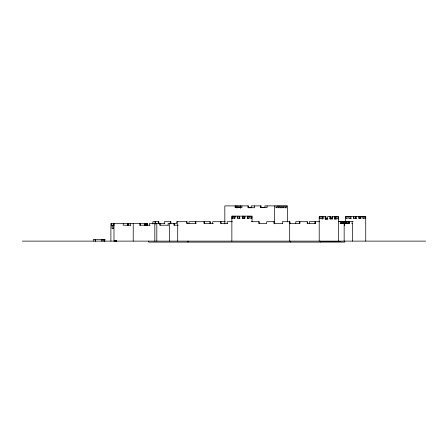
<?xml version="1.0" encoding="UTF-8"?>
<svg xmlns="http://www.w3.org/2000/svg" width="448" height="448" viewBox="0 0 448 448"><rect width="100%" height="100%" fill="white"/><g stroke="black" fill="none" stroke-linecap="round" stroke-linejoin="round"><path stroke-width="0.67" d="M260.915 207.396L264.902 207.396L264.902 205.895L287.605 205.895L287.605 221.782M248.405 207.693L251.798 207.693M236.342 207.766L237.731 207.766L237.731 205.895M275.946 207.726L277.334 207.726L277.334 205.895M278.18 207.726L279.569 207.726L279.569 205.895M280.498 207.766L281.887 207.766L281.887 205.895M282.682 207.726L284.071 207.726L284.071 205.895M285.001 207.782L286.39 207.782L286.39 205.895M231.857 218.271L232.893 218.271M240.072 218.271L237.255 218.271L237.255 216.143M247.094 218.271L249.379 218.271L249.379 216.143M250.802 218.271L251.81 218.271L251.81 216.143M347.178 218.394L345.996 218.394L345.996 216.44M351.221 218.394L348.79 218.394L348.79 216.44M356.552 218.394L353.416 218.344L353.416 216.44M365.736 218.378L365.495 216.44M319.228 218.501L319.906 218.501M319.206 218.551L320.376 218.551M334.365 218.624L335.35 218.624M327.835 218.854L325.125 218.854L325.125 216.619M337.484 218.814L338.649 218.814M329.935 218.904L332.629 218.904L332.629 216.619M334.286 219.01L336.672 219.01L336.672 216.619M325.242 219.117L327.942 219.117M338.38 221.631L340.402 221.631L340.402 223.429M225.316 221.704L212.716 221.704L212.716 223.412M232.445 221.704L227.209 221.704L227.209 223.446M251.272 221.704L259.258 221.704L259.258 223.586M319.614 221.704L315.493 221.704L315.493 223.429M338.414 221.704L353.119 221.704M344.07 223.373L344.686 223.373L344.686 225.204L344.333 225.204M164.78 223.462L149.503 223.446L149.503 225.204M196.095 223.446L186.698 223.446L186.698 221.704M213.293 223.429L203.963 223.412L203.963 221.704M227.629 223.446L220.64 223.446L220.64 221.704M282.744 223.462L273.907 223.462L273.907 221.704M340.105 223.429L343.398 223.429L343.398 221.525M343.644 223.429L344.058 223.429L344.058 221.525M289.391 223.496L299.858 223.552L299.858 221.704M348.83 223.479L346.08 223.479L346.08 221.704M351.854 223.479L352.402 223.479L352.402 241.119M114.29 225.204L111.434 225.204L111.434 223.412M130.754 225.204L123.222 225.204L123.222 223.412M139.798 225.204L150.013 225.204M168.353 225.204L159.751 225.204L159.751 223.446M178.282 225.204L173.914 225.204L173.914 223.429M113.226 228.497L112.034 228.497L112.034 225.204M93.744 239.355L105.022 239.355M22.4 241.119L425.6 241.119M320.656 241.433L340.844 241.433M365.736 241.119L365.736 216.44L355.97 216.44L355.97 218.344M364.588 216.44L364.588 218.394L362.947 218.394L362.947 216.44M363.065 216.44L363.065 218.394M361.038 216.44L361.038 218.378L358.641 218.378L358.641 216.44M360.343 216.44L360.343 218.411M360.046 216.44L360.046 218.378M359.481 216.44L359.481 218.411M356.042 216.44L356.042 218.344M355.314 218.394L355.314 216.44L345.548 216.44L345.565 223.462L349.546 223.462L349.546 221.704M355.242 216.44L355.242 218.394M353.825 216.44L353.825 218.344M352.139 221.704L352.15 223.479M350.941 216.44L350.941 218.394M350.045 216.44L350.045 218.394M348.953 221.704L348.953 223.462M348.415 221.704L348.415 223.479M347.721 221.704L347.721 223.412M347.099 216.44L347.099 218.394M346.5 221.704L346.5 223.412M346.321 221.704L346.321 223.479M345.974 221.704L345.974 223.462M344.775 241.119L344.775 242.105L148.68 242.105L148.68 241.119M344.154 241.119L344.154 221.525L342.199 221.525L342.199 223.429M341.992 221.704L341.992 223.429M341.606 221.704L341.606 223.395M341.219 221.704L341.219 223.429M338.666 241.119L338.666 216.619L335.283 216.619L335.283 219.01M337.971 216.619L337.971 218.814M334.958 218.624L334.958 216.619L331.962 216.619L331.962 218.904M334.852 216.619L334.852 219.01M332.063 216.619L332.063 218.938M330.282 218.938L330.282 216.619L327.594 216.619L327.594 218.854M330.154 216.619L330.154 218.904M330.042 216.619L330.042 218.938M325.909 219.117L325.909 216.619L322.918 216.619L322.918 218.764L321.121 218.764L321.121 216.619M325.808 216.619L325.808 218.854M323.019 216.619L323.019 218.96M322.588 218.96L322.588 216.619L319.206 216.619L319.206 241.119M322.521 216.619L322.521 218.764M320.314 241.119L320.314 242.105M319.855 216.619L319.855 218.551M315.582 221.704L315.582 223.429L307.199 223.429L307.244 221.704M315.386 223.395L315.386 221.704L309.372 221.704L309.372 223.429M314.899 221.704L314.899 223.395M307.334 223.429L307.334 221.704L295.77 221.704L295.77 223.496M299.768 221.704L299.768 223.552M290.707 241.119L290.707 242.105M289.934 223.552L289.934 221.704L282.318 221.704L282.318 223.462M289.766 221.704L289.766 223.552M289.677 221.704L289.677 241.119M285.208 205.895L285.208 207.782M283.002 205.895L283.002 207.726M280.806 205.895L280.806 207.766M278.544 205.895L278.544 207.726M276.091 205.895L276.091 207.726M274.663 205.895L274.663 223.854M274.333 223.462L274.333 221.704L266.689 221.704L266.689 223.586L258.832 223.586L258.832 221.704M267.075 205.895L267.075 207.586L260.579 207.586L260.579 205.895M261.167 207.586L261.167 205.895L251.21 205.895L251.21 207.693M254.559 205.895L254.559 207.726L247.957 207.726L247.957 205.895M252.05 221.749L252.05 216.143L244.496 216.143L244.496 218.271M250.897 216.143L250.897 218.271M248.55 207.726L248.55 205.895L224.823 205.895L224.823 223.854M248.237 216.143L248.237 218.271M247.755 216.143L247.755 218.271M247.352 216.143L247.352 218.271M244.955 216.143L244.955 218.271L242.295 218.271L242.295 216.143M244.177 218.271L244.177 216.143L239.73 216.143L239.73 218.271M243.835 216.143L243.835 218.271M242.357 216.143L242.357 218.271M241.909 205.895L241.909 207.659L235.11 207.659L235.11 205.895M240.632 205.895L240.632 208.326M240.089 205.895L240.089 207.62M239.411 218.288L239.411 216.143L231.857 216.143L231.857 241.119M238.879 205.895L238.879 207.62M237.978 216.143L237.978 218.271M236.617 205.895L236.617 207.766M235.704 205.895L235.704 207.659M235.099 216.143L235.099 218.271L233.414 218.271L233.414 216.143M234.724 216.143L234.724 218.271M232.305 216.143L232.305 218.271M232.098 216.143L232.098 218.271M221.066 221.704L221.066 223.446M210.403 223.429L210.403 221.704L188.983 221.704L188.983 223.429M209.916 221.704L209.916 223.429M204.389 221.704L204.389 223.412M195.81 221.704L195.81 223.446M195.67 221.704L195.67 223.446M195.328 221.704L195.328 223.446M187.975 241.119L187.975 242.105M187.124 223.446L187.124 221.704L176.635 221.704L176.635 223.446L168.129 223.429L168.129 225.204M177.705 221.704L177.705 241.119M174.496 223.429L174.496 225.204M170.878 223.446L170.878 221.704L164.298 221.704L164.298 223.462M170.397 221.704L170.397 223.446M169.512 223.429L169.512 241.119M160.216 223.446L160.216 225.204M158.861 223.462L158.861 221.704L152.88 221.704L152.88 224.039M158.379 221.704L158.379 223.462M156.817 223.446L156.817 241.119M155.579 221.704L155.579 224.039M155.07 221.704L155.07 224.039M154.829 223.446L154.829 241.119M147.336 225.204L147.336 223.412L110.902 223.412L110.902 241.119M147.101 223.412L147.101 225.204M146.726 223.412L146.726 225.204M146.093 223.446L146.093 225.204M145.516 223.446L145.516 225.204M145.001 223.429L145.001 225.204M144.771 223.429L144.771 225.327M140.308 223.412L140.308 225.204M139.843 223.412L139.843 225.204M133.224 223.412L133.224 241.119M130.256 223.429L130.228 225.204M128.223 223.429L128.223 225.204M127.926 223.429L127.926 225.204M127.781 223.462L127.781 225.204M127.518 223.462L127.518 225.204M116.547 241.119L116.547 240.677L114.778 240.677L114.817 241.119M116.071 240.677L116.071 241.119M115.931 240.677L115.892 241.119M115.819 240.677L115.674 241.119M115.528 240.677L115.55 241.119M115.388 240.677L115.343 241.119M115.226 240.677L115.226 241.119M115.058 240.677L115.058 241.119M115.024 240.677L114.99 241.119M114.946 240.677L114.946 241.119M113.988 223.412L113.988 241.119M113.826 223.412L113.826 225.204M113.663 223.412L113.663 225.204M113.103 225.204L113.103 228.497M104.821 239.355L104.81 241.119M104.546 239.355L104.507 241.119L104.49 239.355M104.39 239.355L104.317 241.119M104.227 239.355L104.238 241.119M104.076 239.355L104.065 241.119M102.855 239.355L102.844 241.119M101.69 239.355L101.679 241.119M95.598 239.355L95.575 241.119M95.424 239.355L95.413 241.119M93.822 239.355L93.822 241.119M116.368 241.119L116.368 240.677L116.346 241.119"/></g></svg>
